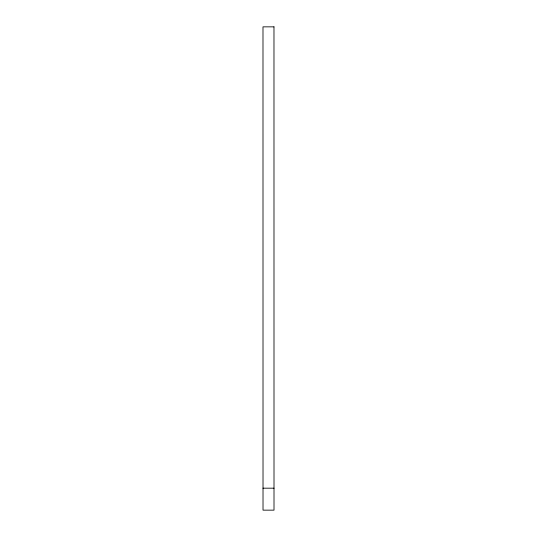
<?xml version="1.0" encoding="UTF-8"?>
<svg xmlns="http://www.w3.org/2000/svg" width="537" height="537" viewBox="0 0 537 537"><rect width="100%" height="100%" fill="white"/><g stroke="black" fill="none" stroke-linecap="round" stroke-linejoin="round"><path stroke-width="0.81" d="M274.011 26.85L262.989 26.85L263.023 510.15L274.011 510.15L273.977 26.85M262.989 488.18L274.011 488.18"/></g></svg>
